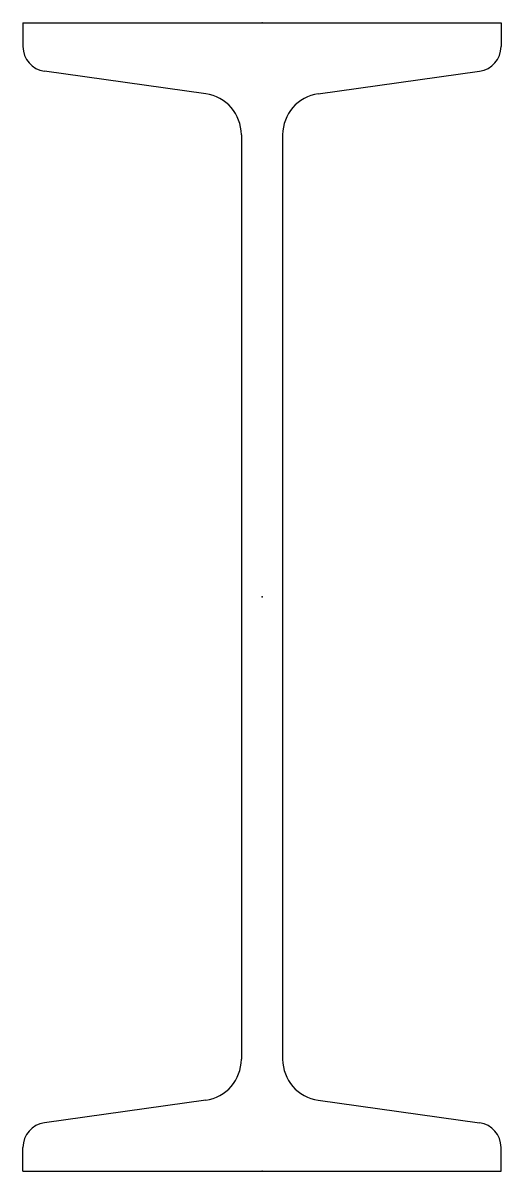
# Model space of a CAD drawing. Header units: millimetres. Extents: x -62 to 62, y -150 to 150.
import ezdxf

# ---------------------------------------------------------------- set-up
doc = ezdxf.new("R2010")
doc.units = ezdxf.units.MM
doc.layers.add('Profile', color=7, linetype='Continuous')

msp = doc.modelspace()

# ---------------------------------------------------------------- linework, layer by layer
at = {"layer": 'Profile'}
for p, q in [((-62.5, 150), (62.5, 150)), ((-62.5, 150), (-62.5, 143.83)), ((62.5, 150), (62.5, 143.83)), ((-14.7, 131.48), (-56.9, 137.39)), ((14.7, 131.48), (56.9, 137.39)), ((-5.4, 120.79), (-5.4, -120.79)), ((5.4, 120.79), (5.4, -120.79)), ((-14.7, -131.48), (-56.9, -137.39)), ((14.7, -131.48), (56.9, -137.39)), ((-62.5, -150), (-62.5, -143.83)), ((62.5, -150), (62.5, -143.83)), ((-62.5, -150), (62.5, -150))]:
    msp.add_line(p, q, dxfattribs=at)
for centre, radius, start, end in [((-56, 143.83), 6.5, 180, 262.03), ((56, 143.83), 6.5, 277.97, 0), ((-16.2, 120.79), 10.8, 0, 82.03), ((16.2, 120.79), 10.8, 97.97, 180), ((-16.2, -120.79), 10.8, 277.97, 0), ((16.2, -120.79), 10.8, 180, 262.03), ((-56, -143.83), 6.5, 97.97, 180), ((56, -143.83), 6.5, 0, 82.03)]:
    msp.add_arc(centre, radius, start, end, dxfattribs=at)
for p in [(0, 150), (0, 0), (0, -150)]:
    msp.add_point(p, dxfattribs=at)

doc.saveas('drawing.dxf')
